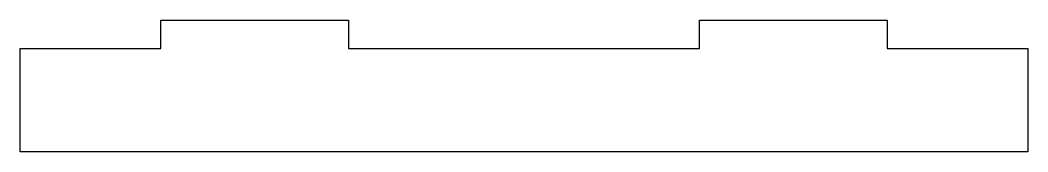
# Model space of a CAD drawing. Header units: millimetres. Extents: x 0 to 215, y 0 to 28.
import ezdxf

# ---------------------------------------------------------------- set-up
doc = ezdxf.new("R2010")
doc.units = ezdxf.units.MM

msp = doc.modelspace()

# ---------------------------------------------------------------- linework, layer by layer
for p, q in [((30, 22), (30, 28)), ((30, 28), (70, 28)), ((70, 28), (70, 22)), ((144.8, 22), (144.8, 28)), ((144.8, 28), (184.8, 28)), ((184.8, 28), (184.8, 22)), ((0, 0), (0, 22)), ((0, 22), (30, 22)), ((70, 22), (144.8, 22)), ((184.8, 22), (214.8, 22)), ((214.8, 22), (214.8, 0)), ((214.8, 0), (0, 0))]:
    msp.add_line(p, q)

doc.saveas('drawing.dxf')
